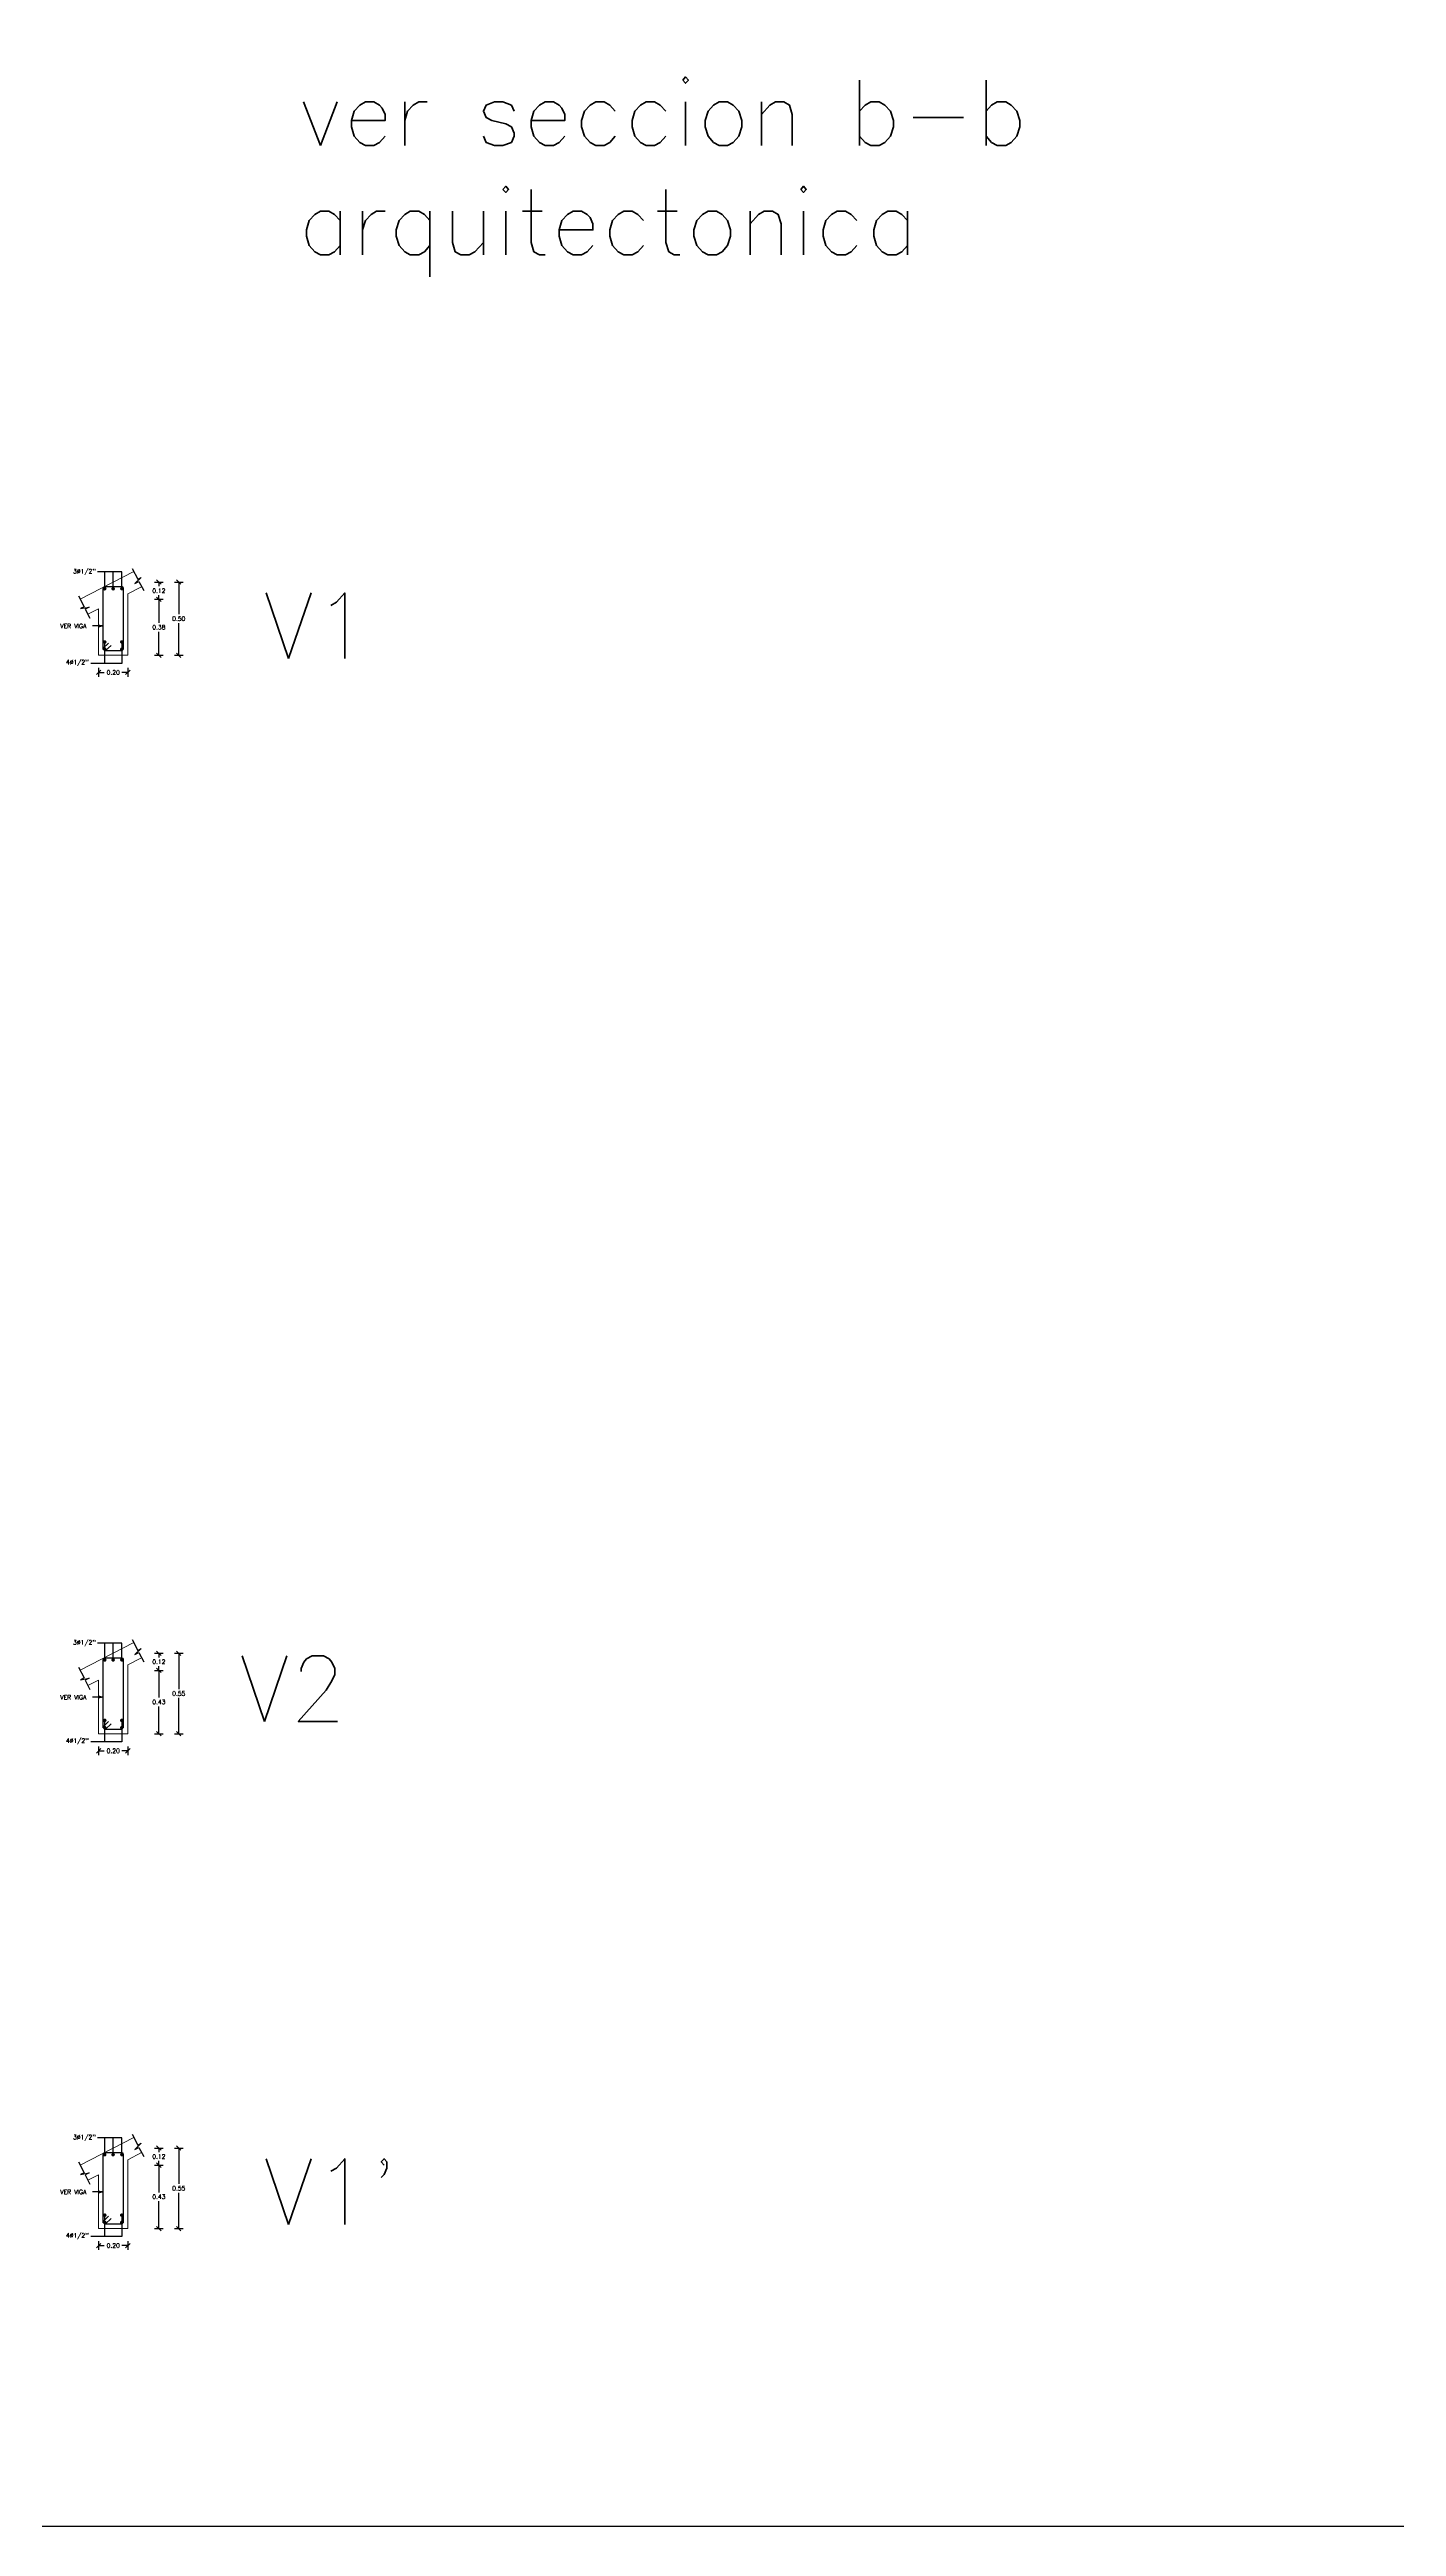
# Model space of a CAD drawing. Header units: metres. Extents: x -44 to 358, y -246 to 48.
# Drawn here: x 27.3 to 36.51, y -58.51 to -41.59 of the extents above; entities that cross this region are included whole.
import ezdxf

# ---------------------------------------------------------------- set-up
doc = ezdxf.new("R2010")
doc.units = ezdxf.units.M
doc.header["$LTSCALE"] = 0.3
doc.header["$PDMODE"] = 3
doc.linetypes.add('CONTINU', pattern=[0])
for name, color, linetype in [('ACERO', 5, 'Continuous'), ('BP', 3, 'Continuous'), ('DIMTEXTO', 4, 'Continuous'), ('SECCION', 1, 'Continuous')]:
    doc.layers.add(name, color=color, linetype=linetype)
doc.styles.add('RomanS', font='romans.shx')
doc.styles.add('SIMPLEX', font='simplex_.ttf', dxfattribs={"height": 0.2})
doc.styles.add('SMPLEX', font='simplex.shx')
doc.dimstyles.new('D-15', dxfattribs={"dimscale": 0.15, "dimtxt": 0.2, "dimasz": 0.2, "dimexe": 0.18, "dimexo": 0.2, "dimgap": 0.1, "dimtad": 0, "dimtih": 1, "dimtoh": 1, "dimzin": 0, "dimdsep": 46, "dimtxsty": 'SMPLEX', "dimblk": 'OBLIQUE', "dimcen": 0.09, "dimdle": 0.2, "dimclrd": 4, "dimclre": 4, "dimclrt": 4, "dimadec": 0, "dimazin": 0, "dimtfac": 1, "dimtofl": 0, "dimtmove": 0, "dimatfit": 3, "dimldrblk": 'OPEN30', "dimfxl": 1, "dimtolj": 1, "dimtzin": 0, "dimarcsym": 0})
doc.dimstyles.new('DIM-15', dxfattribs={"dimscale": 0.15, "dimtxt": 0.2, "dimasz": 0.2, "dimexe": 0.2, "dimexo": 0.1, "dimgap": 0.1, "dimtad": 0, "dimtih": 1, "dimtoh": 1, "dimzin": 0, "dimdsep": 46, "dimtxsty": 'RomanS', "dimblk1": 'OBLIQUE', "dimblk2": 'OBLIQUE', "dimsah": 1, "dimcen": 0.09, "dimclrd": 4, "dimclre": 4, "dimclrt": 4, "dimadec": 0, "dimazin": 0, "dimtfac": 1, "dimtofl": 0, "dimtmove": 1, "dimatfit": 3, "dimldrblk": 'OBLIQUE', "dimfxl": 0.2, "dimfxlon": 1, "dimtolj": 1, "dimtzin": 0, "dimarcsym": 0})

# ---------------------------------------------------------------- blocks, each defined once
blk = doc.blocks.new('_OBLIQUE')
at = {"color": 0, "linetype": 'ByBlock'}
blk.add_line((-0.5, -0.5), (0.5, 0.5), dxfattribs=at)
blk = doc.blocks.new('_Open30')
at = {"color": 0, "lineweight": -2}
for p, q in [((-1, 0.27), (0, 0)), ((0, 0), (-1, -0.27)), ((0, 0), (-1, 0))]:
    blk.add_line(p, q, dxfattribs=at)
blk = doc.blocks.new('*D1288')
at = {"layer": 'DEFPOINTS', "color": 0, "linetype": 'Continuous', "transparency": 16777216}
for p in [(27.838, -45.225), (28.186, -45.225), (27.838, -45.725)]:
    blk.add_point(p, dxfattribs=at)
at = {"layer": 'DIMTEXTO', "color": 4, "linetype": 'Continuous', "lineweight": -2, "transparency": 16777216}
for p, q in [((28.156, -45.225), (28.216, -45.225)), ((28.186, -45.225), (28.186, -45.445)), ((28.186, -45.725), (28.186, -45.505)), ((28.156, -45.725), (28.216, -45.725))]:
    blk.add_line(p, q, dxfattribs=at)
at = {"layer": 'DIMTEXTO', "color": 4, "linetype": 'Continuous', "lineweight": -2, "transparency": 16777216, "xscale": 0.03, "yscale": 0.03, "zscale": 0.03}
for p, rotation in [((28.186, -45.225), 90), ((28.186, -45.725), 270)]:
    blk.add_blockref('_OBLIQUE', p, dxfattribs=dict(at, rotation=rotation))
at = {"layer": 'DIMTEXTO', "color": 4, "linetype": 'Continuous', "lineweight": 0, "transparency": 16777216, "insert": (28.186, -45.475), "char_height": 0.03, "attachment_point": 5, "style": 'SMPLEX'}
blk.add_mtext('\\A1;0.50', dxfattribs=at)
blk = doc.blocks.new('*D1289')
at = {"layer": 'DEFPOINTS', "color": 0, "linetype": 'Continuous', "transparency": 16777216}
for p in [(27.838, -45.342), (28.05, -45.342), (27.838, -45.725)]:
    blk.add_point(p, dxfattribs=at)
at = {"layer": 'DIMTEXTO', "color": 4, "linetype": 'Continuous', "lineweight": -2, "transparency": 16777216}
for p, q in [((28.02, -45.342), (28.08, -45.342)), ((28.05, -45.342), (28.05, -45.504)), ((28.05, -45.725), (28.05, -45.564)), ((28.02, -45.725), (28.08, -45.725))]:
    blk.add_line(p, q, dxfattribs=at)
at = {"layer": 'DIMTEXTO', "color": 4, "linetype": 'Continuous', "lineweight": -2, "transparency": 16777216, "xscale": 0.03, "yscale": 0.03, "zscale": 0.03}
for p, rotation in [((28.05, -45.342), 90), ((28.05, -45.725), 270)]:
    blk.add_blockref('_OBLIQUE', p, dxfattribs=dict(at, rotation=rotation))
at = {"layer": 'DIMTEXTO', "color": 4, "linetype": 'Continuous', "lineweight": 0, "transparency": 16777216, "insert": (28.05, -45.534), "char_height": 0.03, "attachment_point": 5, "style": 'SMPLEX'}
blk.add_mtext('\\A1;0.38', dxfattribs=at)
blk = doc.blocks.new('*D1290')
at = {"layer": 'DEFPOINTS', "color": 0, "linetype": 'Continuous', "transparency": 16777216}
for p in [(27.638, -45.225), (27.838, -45.342), (28.05, -45.225)]:
    blk.add_point(p, dxfattribs=at)
at = {"layer": 'DIMTEXTO', "color": 4, "linetype": 'Continuous', "lineweight": -2, "transparency": 16777216}
for p, q in [((28.02, -45.225), (28.08, -45.225)), ((28.02, -45.342), (28.08, -45.342)), ((28.05, -45.225), (28.05, -45.254)), ((28.05, -45.342), (28.05, -45.314))]:
    blk.add_line(p, q, dxfattribs=at)
at = {"layer": 'DIMTEXTO', "color": 4, "linetype": 'Continuous', "lineweight": -2, "transparency": 16777216, "xscale": 0.03, "yscale": 0.03, "zscale": 0.03}
for p, rotation in [((28.05, -45.225), 90), ((28.05, -45.342), 270)]:
    blk.add_blockref('_OBLIQUE', p, dxfattribs=dict(at, rotation=rotation))
at = {"layer": 'DIMTEXTO', "color": 4, "linetype": 'Continuous', "lineweight": 0, "transparency": 16777216, "insert": (28.05, -45.284), "char_height": 0.03, "attachment_point": 5, "style": 'SMPLEX'}
blk.add_mtext('\\A1;0.12', dxfattribs=at)
blk = doc.blocks.new('*D1292')
at = {"layer": 'DEFPOINTS', "color": 0, "linetype": 'Continuous', "transparency": 16777216}
for p in [(27.838, -45.305), (27.638, -45.422), (27.638, -45.842)]:
    blk.add_point(p, dxfattribs=at)
at = {"layer": 'DIMTEXTO', "color": 4, "linetype": 'Continuous', "lineweight": -2, "transparency": 16777216}
for p, q in [((27.638, -45.812), (27.638, -45.872)), ((27.638, -45.842), (27.677, -45.842)), ((27.838, -45.842), (27.798, -45.842)), ((27.838, -45.812), (27.838, -45.872))]:
    blk.add_line(p, q, dxfattribs=at)
at = {"layer": 'DIMTEXTO', "color": 4, "linetype": 'Continuous', "lineweight": -2, "transparency": 16777216, "xscale": 0.03, "yscale": 0.03, "zscale": 0.03, "rotation": 180}
blk.add_blockref('_OBLIQUE', (27.638, -45.842), dxfattribs=at)
at = {"layer": 'DIMTEXTO', "color": 4, "linetype": 'Continuous', "lineweight": -2, "transparency": 16777216, "xscale": 0.03, "yscale": 0.03, "zscale": 0.03}
blk.add_blockref('_OBLIQUE', (27.838, -45.842), dxfattribs=at)
at = {"layer": 'DIMTEXTO', "color": 4, "linetype": 'Continuous', "lineweight": 0, "transparency": 16777216, "insert": (27.738, -45.842), "char_height": 0.03, "attachment_point": 5, "style": 'SMPLEX'}
blk.add_mtext('\\A1;0.20', dxfattribs=at)
blk = doc.blocks.new('*D1398')
at = {"layer": 'DEFPOINTS', "color": 0, "linetype": 'Continuous', "transparency": 16777216}
for p in [(27.838, -52.544), (28.186, -52.544), (27.838, -53.094)]:
    blk.add_point(p, dxfattribs=at)
at = {"layer": 'DIMTEXTO', "color": 4, "linetype": 'Continuous', "lineweight": -2, "transparency": 16777216}
for p, q in [((28.156, -52.544), (28.216, -52.544)), ((28.186, -52.544), (28.186, -52.789)), ((28.186, -53.094), (28.186, -52.849)), ((28.156, -53.094), (28.216, -53.094))]:
    blk.add_line(p, q, dxfattribs=at)
at = {"layer": 'DIMTEXTO', "color": 4, "linetype": 'Continuous', "lineweight": -2, "transparency": 16777216, "xscale": 0.03, "yscale": 0.03, "zscale": 0.03}
for p, rotation in [((28.186, -52.544), 90), ((28.186, -53.094), 270)]:
    blk.add_blockref('_OBLIQUE', p, dxfattribs=dict(at, rotation=rotation))
at = {"layer": 'DIMTEXTO', "color": 4, "linetype": 'Continuous', "lineweight": 0, "transparency": 16777216, "insert": (28.186, -52.819), "char_height": 0.03, "attachment_point": 5, "style": 'SMPLEX'}
blk.add_mtext('\\A1;0.55', dxfattribs=at)
blk = doc.blocks.new('*D1399')
at = {"layer": 'DEFPOINTS', "color": 0, "linetype": 'Continuous', "transparency": 16777216}
for p in [(27.838, -52.661), (28.05, -52.661), (27.838, -53.094)]:
    blk.add_point(p, dxfattribs=at)
at = {"layer": 'DIMTEXTO', "color": 4, "linetype": 'Continuous', "lineweight": -2, "transparency": 16777216}
for p, q in [((28.02, -52.661), (28.08, -52.661)), ((28.05, -52.661), (28.05, -52.847)), ((28.05, -53.094), (28.05, -52.907)), ((28.02, -53.094), (28.08, -53.094))]:
    blk.add_line(p, q, dxfattribs=at)
at = {"layer": 'DIMTEXTO', "color": 4, "linetype": 'Continuous', "lineweight": -2, "transparency": 16777216, "xscale": 0.03, "yscale": 0.03, "zscale": 0.03}
for p, rotation in [((28.05, -52.661), 90), ((28.05, -53.094), 270)]:
    blk.add_blockref('_OBLIQUE', p, dxfattribs=dict(at, rotation=rotation))
at = {"layer": 'DIMTEXTO', "color": 4, "linetype": 'Continuous', "lineweight": 0, "transparency": 16777216, "insert": (28.05, -52.877), "char_height": 0.03, "attachment_point": 5, "style": 'SMPLEX'}
blk.add_mtext('\\A1;0.43', dxfattribs=at)
blk = doc.blocks.new('*D1400')
at = {"layer": 'DEFPOINTS', "color": 0, "linetype": 'Continuous', "transparency": 16777216}
for p in [(27.638, -52.544), (28.05, -52.544), (27.838, -52.661)]:
    blk.add_point(p, dxfattribs=at)
at = {"layer": 'DIMTEXTO', "color": 4, "linetype": 'Continuous', "lineweight": -2, "transparency": 16777216}
for p, q in [((28.02, -52.544), (28.08, -52.544)), ((28.05, -52.544), (28.05, -52.572)), ((28.05, -52.661), (28.05, -52.632)), ((28.02, -52.661), (28.08, -52.661))]:
    blk.add_line(p, q, dxfattribs=at)
at = {"layer": 'DIMTEXTO', "color": 4, "linetype": 'Continuous', "lineweight": -2, "transparency": 16777216, "xscale": 0.03, "yscale": 0.03, "zscale": 0.03}
for p, rotation in [((28.05, -52.544), 90), ((28.05, -52.661), 270)]:
    blk.add_blockref('_OBLIQUE', p, dxfattribs=dict(at, rotation=rotation))
at = {"layer": 'DIMTEXTO', "color": 4, "linetype": 'Continuous', "lineweight": 0, "transparency": 16777216, "insert": (28.05, -52.602), "char_height": 0.03, "attachment_point": 5, "style": 'SMPLEX'}
blk.add_mtext('\\A1;0.12', dxfattribs=at)
blk = doc.blocks.new('*D1401')
at = {"layer": 'DEFPOINTS', "color": 0, "linetype": 'Continuous', "transparency": 16777216}
for p in [(27.838, -52.624), (27.638, -52.741), (27.638, -53.211)]:
    blk.add_point(p, dxfattribs=at)
at = {"layer": 'DIMTEXTO', "color": 4, "linetype": 'Continuous', "lineweight": -2, "transparency": 16777216}
for p, q in [((27.638, -53.181), (27.638, -53.241)), ((27.638, -53.211), (27.677, -53.211)), ((27.838, -53.211), (27.798, -53.211)), ((27.838, -53.181), (27.838, -53.241))]:
    blk.add_line(p, q, dxfattribs=at)
at = {"layer": 'DIMTEXTO', "color": 4, "linetype": 'Continuous', "lineweight": -2, "transparency": 16777216, "xscale": 0.03, "yscale": 0.03, "zscale": 0.03, "rotation": 180}
blk.add_blockref('_OBLIQUE', (27.638, -53.211), dxfattribs=at)
at = {"layer": 'DIMTEXTO', "color": 4, "linetype": 'Continuous', "lineweight": -2, "transparency": 16777216, "xscale": 0.03, "yscale": 0.03, "zscale": 0.03}
blk.add_blockref('_OBLIQUE', (27.838, -53.211), dxfattribs=at)
at = {"layer": 'DIMTEXTO', "color": 4, "linetype": 'Continuous', "lineweight": 0, "transparency": 16777216, "insert": (27.738, -53.211), "char_height": 0.03, "attachment_point": 5, "style": 'SMPLEX'}
blk.add_mtext('\\A1;0.20', dxfattribs=at)
blk = doc.blocks.new('*D1404')
at = {"layer": 'DEFPOINTS', "color": 0, "linetype": 'Continuous', "transparency": 16777216}
for p in [(27.838, -55.925), (28.186, -55.925), (27.838, -56.475)]:
    blk.add_point(p, dxfattribs=at)
at = {"layer": 'DIMTEXTO', "color": 4, "linetype": 'Continuous', "lineweight": -2, "transparency": 16777216}
for p, q in [((28.156, -55.925), (28.216, -55.925)), ((28.186, -55.925), (28.186, -56.17)), ((28.186, -56.475), (28.186, -56.23)), ((28.156, -56.475), (28.216, -56.475))]:
    blk.add_line(p, q, dxfattribs=at)
at = {"layer": 'DIMTEXTO', "color": 4, "linetype": 'Continuous', "lineweight": -2, "transparency": 16777216, "xscale": 0.03, "yscale": 0.03, "zscale": 0.03}
for p, rotation in [((28.186, -55.925), 90), ((28.186, -56.475), 270)]:
    blk.add_blockref('_OBLIQUE', p, dxfattribs=dict(at, rotation=rotation))
at = {"layer": 'DIMTEXTO', "color": 4, "linetype": 'Continuous', "lineweight": 0, "transparency": 16777216, "insert": (28.186, -56.2), "char_height": 0.03, "attachment_point": 5, "style": 'SMPLEX'}
blk.add_mtext('\\A1;0.55', dxfattribs=at)
blk = doc.blocks.new('*D1405')
at = {"layer": 'DEFPOINTS', "color": 0, "linetype": 'Continuous', "transparency": 16777216}
for p in [(27.838, -56.042), (28.05, -56.042), (27.838, -56.475)]:
    blk.add_point(p, dxfattribs=at)
at = {"layer": 'DIMTEXTO', "color": 4, "linetype": 'Continuous', "lineweight": -2, "transparency": 16777216}
for p, q in [((28.02, -56.042), (28.08, -56.042)), ((28.05, -56.042), (28.05, -56.228)), ((28.05, -56.475), (28.05, -56.288)), ((28.02, -56.475), (28.08, -56.475))]:
    blk.add_line(p, q, dxfattribs=at)
at = {"layer": 'DIMTEXTO', "color": 4, "linetype": 'Continuous', "lineweight": -2, "transparency": 16777216, "xscale": 0.03, "yscale": 0.03, "zscale": 0.03}
for p, rotation in [((28.05, -56.042), 90), ((28.05, -56.475), 270)]:
    blk.add_blockref('_OBLIQUE', p, dxfattribs=dict(at, rotation=rotation))
at = {"layer": 'DIMTEXTO', "color": 4, "linetype": 'Continuous', "lineweight": 0, "transparency": 16777216, "insert": (28.05, -56.258), "char_height": 0.03, "attachment_point": 5, "style": 'SMPLEX'}
blk.add_mtext('\\A1;0.43', dxfattribs=at)
blk = doc.blocks.new('*D1406')
at = {"layer": 'DEFPOINTS', "color": 0, "linetype": 'Continuous', "transparency": 16777216}
for p in [(27.638, -55.925), (28.05, -55.925), (27.838, -56.042)]:
    blk.add_point(p, dxfattribs=at)
at = {"layer": 'DIMTEXTO', "color": 4, "linetype": 'Continuous', "lineweight": -2, "transparency": 16777216}
for p, q in [((28.02, -55.925), (28.08, -55.925)), ((28.05, -55.925), (28.05, -55.953)), ((28.05, -56.042), (28.05, -56.013)), ((28.02, -56.042), (28.08, -56.042))]:
    blk.add_line(p, q, dxfattribs=at)
at = {"layer": 'DIMTEXTO', "color": 4, "linetype": 'Continuous', "lineweight": -2, "transparency": 16777216, "xscale": 0.03, "yscale": 0.03, "zscale": 0.03}
for p, rotation in [((28.05, -55.925), 90), ((28.05, -56.042), 270)]:
    blk.add_blockref('_OBLIQUE', p, dxfattribs=dict(at, rotation=rotation))
at = {"layer": 'DIMTEXTO', "color": 4, "linetype": 'Continuous', "lineweight": 0, "transparency": 16777216, "insert": (28.05, -55.983), "char_height": 0.03, "attachment_point": 5, "style": 'SMPLEX'}
blk.add_mtext('\\A1;0.12', dxfattribs=at)
blk = doc.blocks.new('*D1408')
at = {"layer": 'DEFPOINTS', "color": 0, "linetype": 'Continuous', "transparency": 16777216}
for p in [(27.838, -56.005), (27.638, -56.122), (27.638, -56.591)]:
    blk.add_point(p, dxfattribs=at)
at = {"layer": 'DIMTEXTO', "color": 4, "linetype": 'Continuous', "lineweight": -2, "transparency": 16777216}
for p, q in [((27.638, -56.561), (27.638, -56.621)), ((27.638, -56.591), (27.677, -56.591)), ((27.838, -56.591), (27.798, -56.591)), ((27.838, -56.561), (27.838, -56.621))]:
    blk.add_line(p, q, dxfattribs=at)
at = {"layer": 'DIMTEXTO', "color": 4, "linetype": 'Continuous', "lineweight": -2, "transparency": 16777216, "xscale": 0.03, "yscale": 0.03, "zscale": 0.03, "rotation": 180}
blk.add_blockref('_OBLIQUE', (27.638, -56.591), dxfattribs=at)
at = {"layer": 'DIMTEXTO', "color": 4, "linetype": 'Continuous', "lineweight": -2, "transparency": 16777216, "xscale": 0.03, "yscale": 0.03, "zscale": 0.03}
blk.add_blockref('_OBLIQUE', (27.838, -56.591), dxfattribs=at)
at = {"layer": 'DIMTEXTO', "color": 4, "linetype": 'Continuous', "lineweight": 0, "transparency": 16777216, "insert": (27.738, -56.591), "char_height": 0.03, "attachment_point": 5, "style": 'SMPLEX'}
blk.add_mtext('\\A1;0.20', dxfattribs=at)

msp = doc.modelspace()

# ---------------------------------------------------------------- linework, layer by layer
at = {"layer": 'ACERO'}
for p, q in [((27.6681854, -45.6855605, 0.4671289), (27.6681854, -45.2683413)), ((27.798439, -45.2583413), (27.6781854, -45.2583413)), ((27.808439, -45.6855605, 0.4671289), (27.808439, -45.2683413)), ((27.6683342, -45.6775778, 0.4671289), (27.7063111, -45.641387, 0.4671289)), ((27.798439, -45.6955605, 0.4671289), (27.6781854, -45.6955605, 0.4671289)), ((27.6863371, -45.6934724, 0.4671289), (27.7243141, -45.6572816, 0.4671289)), ((27.6681887, -53.054535, 0.4671289), (27.6681887, -52.5873158)), ((27.7984424, -52.5773158), (27.6781887, -52.5773158)), ((27.8084424, -53.054535, 0.4671289), (27.8084424, -52.5873158)), ((27.6683375, -53.0465523, 0.4671289), (27.7063144, -53.0103615, 0.4671289)), ((27.7984424, -53.064535, 0.4671289), (27.6781887, -53.064535, 0.4671289)), ((27.6863405, -53.0624469, 0.4671289), (27.7243174, -53.0262561, 0.4671289)), ((27.6681854, -56.4352586, 0.4671289), (27.6681854, -55.9680395)), ((27.798439, -55.9580395), (27.6781854, -55.9580395)), ((27.808439, -56.4352586, 0.4671289), (27.808439, -55.9680395)), ((27.6683342, -56.427276, 0.4671289), (27.7063111, -56.3910852, 0.4671289)), ((27.798439, -56.4452586, 0.4671289), (27.6781854, -56.4452586, 0.4671289)), ((27.6863371, -56.4431706, 0.4671289), (27.7243141, -56.4069798, 0.4671289))]:
    msp.add_line(p, q, dxfattribs=at)
at = {"layer": 'ACERO', "const_width": 0.012}
for points in [[(27.6860758, -45.2706824, 1), (27.6740758, -45.2706824, 1)], [(27.7433743, -45.2706824, 1), (27.7313743, -45.2706824, 1)], [(27.8030673, -45.2703743, 1), (27.7910673, -45.2703743, 1)], [(27.8024131, -45.6338658, 1), (27.7904131, -45.6338658, 1)], [(27.8024131, -45.6837897, 1), (27.7904131, -45.6837897, 1)], [(27.6860791, -52.5896569, 1), (27.6740791, -52.5896569, 1)], [(27.7433776, -52.5896569, 1), (27.7313776, -52.5896569, 1)], [(27.8030706, -52.5893488, 1), (27.7910706, -52.5893488, 1)], [(27.8024164, -53.0028403, 1), (27.7904164, -53.0028403, 1)], [(27.8024164, -53.0527642, 1), (27.7904164, -53.0527642, 1)], [(27.6860758, -55.9703806, 1), (27.6740758, -55.9703806, 1)], [(27.7433743, -55.9703806, 1), (27.7313743, -55.9703806, 1)], [(27.8030673, -55.9700725, 1), (27.7910673, -55.9700725, 1)], [(27.8024131, -56.3835639, 1), (27.7904131, -56.3835639, 1)], [(27.8024131, -56.4334879, 1), (27.7904131, -56.4334879, 1)]]:
    msp.add_lwpolyline(points, format="xyb", close=True, dxfattribs=at)
at = {"layer": 'ACERO', "const_width": 0.012, "elevation": 0.4671289}
for points in [[(27.6862614, -45.6338658, 1), (27.6742614, -45.6338658, 1)], [(27.6862614, -45.6837897, 1), (27.6742614, -45.6837897, 1)], [(27.8027424, -45.6833462, 1), (27.7907424, -45.6833462, 1)], [(27.6862648, -53.0028403, 1), (27.6742648, -53.0028403, 1)], [(27.6862648, -53.0527642, 1), (27.6742648, -53.0527642, 1)], [(27.8027457, -53.0523207, 1), (27.7907457, -53.0523207, 1)], [(27.6862614, -56.3835639, 1), (27.6742614, -56.3835639, 1)], [(27.6862614, -56.4334879, 1), (27.6742614, -56.4334879, 1)], [(27.8027424, -56.4330443, 1), (27.7907424, -56.4330443, 1)]]:
    msp.add_lwpolyline(points, format="xyb", close=True, dxfattribs=at)
at = {"layer": 'ACERO'}
for centre, start, end in [((27.6781854, -45.2683413), 90, 180), ((27.798439, -45.2683413), 0, 90), ((27.6781887, -52.5873158), 90, 180), ((27.7984424, -52.5873158), 0, 90), ((27.6781854, -55.9680395), 90, 180), ((27.798439, -55.9680395), 0, 90)]:
    msp.add_arc(centre, 0.01, start, end, dxfattribs=at)
at = {"layer": 'BP'}
for points in [[(27.8679911, -45.1312329), (27.9059879, -45.2051884), (27.9300507, -45.1928255), (27.8867466, -45.2343604), (27.9138273, -45.2204468), (27.946206, -45.2834673)], [(27.5005072, -45.3200386), (27.538504, -45.3939941), (27.5144412, -45.406357), (27.5734242, -45.3953389), (27.5463434, -45.4092525), (27.5787221, -45.472273)], [(27.8679944, -52.4502074), (27.9059912, -52.5241629), (27.930054, -52.5118), (27.8867499, -52.5533349), (27.9138306, -52.5394213), (27.9462093, -52.6024418)], [(27.5005105, -52.6390131), (27.5385073, -52.7129686), (27.5144445, -52.7253315), (27.5734275, -52.7143134), (27.5463467, -52.728227), (27.5787254, -52.7912475)], [(27.8679911, -55.8309311), (27.9059879, -55.9048866), (27.9300507, -55.8925236), (27.8867466, -55.9340586), (27.9138273, -55.920145), (27.946206, -55.9831655)], [(27.5005072, -56.0197367), (27.538504, -56.0936922), (27.5144412, -56.1060552), (27.5734242, -56.0950371), (27.5463434, -56.1089507), (27.5787221, -56.1719711)]]:
    msp.add_lwpolyline(points, dxfattribs=at)
at = {"layer": 'DIMTEXTO'}
msp.add_lwpolyline([(0.9379767, -12.4288255), (147.6240338, -12.4288255), (147.6240338, -58.5105287), (0.9379767, -58.5105287)], close=True, dxfattribs=at)
at = {"layer": 'DIMTEXTO', "elevation": 0.4671289}
for points in [[(27.7958839, -45.2632392), (27.7958839, -45.1554873), (27.6301804, -45.1554873)], [(27.6802614, -45.2661355), (27.6802614, -45.1554873)], [(27.73756, -45.2661355), (27.73756, -45.1554873)], [(27.6802614, -45.7803998), (27.6802614, -45.6398658)], [(27.7958872, -52.5822137), (27.7958872, -52.4744618), (27.6301837, -52.4744618)], [(27.6802648, -52.58511), (27.6802648, -52.4744618)], [(27.7375633, -52.58511), (27.7375633, -52.4744618)], [(27.6802648, -53.1493743), (27.6802648, -53.0088403)], [(27.7958839, -55.9629374), (27.7958839, -55.8551855), (27.6301804, -55.8551855)], [(27.6802614, -55.9658337), (27.6802614, -55.8551855)], [(27.73756, -55.9658337), (27.73756, -55.8551855)], [(27.6802614, -56.530098), (27.6802614, -56.3895639)]]:
    msp.add_lwpolyline(points, dxfattribs=at)
at = {"layer": 'DIMTEXTO'}
for points in [[(27.7964131, -45.6398658), (27.7964131, -45.7803998), (27.5858217, -45.7803998)], [(27.7964164, -53.0088403), (27.7964164, -53.1493743), (27.585825, -53.1493743)], [(27.7964131, -56.3895639), (27.7964131, -56.530098), (27.5858217, -56.530098)]]:
    msp.add_lwpolyline(points, dxfattribs=at)
at = {"layer": 'SECCION', "linetype": 'CONTINU', "lineweight": 0}
for p, q in [((27.878851, -45.1523702), (27.5113671, -45.3411759)), ((27.83756, -45.3052117), (27.9323549, -45.2565081)), ((27.83756, -45.3052117), (27.83756, -45.7249626)), ((27.63756, -45.4079676), (27.5648709, -45.4453137)), ((27.63756, -45.4079676), (27.63756, -45.7249626)), ((27.83756, -45.7249626), (27.63756, -45.7249626)), ((27.8788543, -52.4713447), (27.5113704, -52.6601503)), ((27.8375633, -52.6241862), (27.9323582, -52.5754826)), ((27.8375633, -52.6241862), (27.8375633, -53.0939371)), ((27.6375633, -52.7269421), (27.5648742, -52.7642882)), ((27.6375633, -52.7269421), (27.6375633, -53.0939371)), ((27.8375633, -53.0939371), (27.6375633, -53.0939371)), ((27.878851, -55.8520684), (27.5113671, -56.040874)), ((27.83756, -56.0049099), (27.9323549, -55.9562062)), ((27.83756, -56.0049099), (27.83756, -56.4746608)), ((27.63756, -56.1076657), (27.5648709, -56.1450119)), ((27.63756, -56.1076657), (27.63756, -56.4746608)), ((27.83756, -56.4746608), (27.63756, -56.4746608))]:
    msp.add_line(p, q, dxfattribs=at)

# ---------------------------------------------------------------- texts
at = {"layer": 'DIMTEXTO', "color": 6, "ltscale": 0.2, "insert": (29.0011612, -42.4669081), "char_height": 0.448, "width": 5.775618057, "attachment_point": 4, "style": 'SIMPLEX'}
msp.add_mtext('ver seccion b-b arquitectonica', dxfattribs=at)
at = {"layer": 'DIMTEXTO', "color": 4, "char_height": 0.03, "attachment_point": 4, "style": 'SMPLEX'}
for s, insert in [("3%%C1/2''", (27.4635064, -45.1558823, 0.4671289)), ('VER VIGA', (27.3757515, -45.5253638, 0.1950288)), ("4%%C1/2''", (27.4150718, -45.7772088, 1.8575108)), ("3%%C1/2''", (27.4635097, -52.4748568, 0.4671289)), ('VER VIGA', (27.3757548, -52.8443383, 0.1950288)), ("4%%C1/2''", (27.4150751, -53.1461833, 1.8575108)), ("3%%C1/2''", (27.4635064, -55.8555805, 0.4671289)), ('VER VIGA', (27.3757515, -56.225062, 0.1950288)), ("4%%C1/2''", (27.4150718, -56.5269069, 1.8575108))]:
    msp.add_mtext(s, dxfattribs=dict(at, insert=insert))
at = {"layer": 'DIMTEXTO', "char_height": 0.448, "attachment_point": 4, "style": 'SIMPLEX'}
for s, insert in [('V1', (28.7644468, -45.5226399)), ('V2', (28.5994379, -52.785854))]:
    msp.add_mtext(s, dxfattribs=dict(at, insert=insert))
at = {"layer": 'DIMTEXTO', "insert": (28.7644468, -56.222338), "char_height": 0.448, "width": 0.534244415, "attachment_point": 4, "style": 'SIMPLEX'}
msp.add_mtext("V1'", dxfattribs=at)

# ---------------------------------------------------------------- dimensions: what is measured, and where the dimension line sits
at = {"layer": 'DIMTEXTO', "linetype": 'Continuous', "lineweight": 0}
for base, p1, p2, picture, middle in [((27.63756, -45.8416879), (27.83756, -45.3052117), (27.63756, -45.422041), '*D1292', (27.73756, -45.8416879)), ((27.6375633, -53.2106624), (27.8375633, -52.6241862), (27.6375633, -52.7410155), '*D1401', (27.7375633, -53.2106624)), ((27.63756, -56.5913861), (27.83756, -56.0049099), (27.63756, -56.1217392), '*D1408', (27.73756, -56.5913861))]:
    dim = msp.add_linear_dim(base=base, p1=p1, p2=p2, dimstyle='DIM-15', override={"dimtxsty": 'SMPLEX'}, dxfattribs=at)
    dim.commit()
    dim.dimension.update_dxf_attribs({"geometry": picture, "text_midpoint": middle})
for base, p1, p2, picture, middle in [((28.0498751, -45.2249626), (27.83756, -45.342041), (27.63756, -45.2249626), '*D1290', (28.0498751, -45.2835018)), ((28.1861812, -45.2249626), (27.83756, -45.7249626), (27.83756, -45.2249626), '*D1288', (28.1861812, -45.4749626)), ((28.0498751, -45.342041), (27.83756, -45.7249626), (27.83756, -45.342041), '*D1289', (28.0498751, -45.5335018)), ((28.0498784, -52.5439371), (27.8375633, -52.6610155), (27.6375633, -52.5439371), '*D1400', (28.0498784, -52.6024763)), ((28.1861845, -52.5439371), (27.8375633, -53.0939371), (27.8375633, -52.5439371), '*D1398', (28.1861845, -52.8189371)), ((28.0498784, -52.6610155), (27.8375633, -53.0939371), (27.8375633, -52.6610155), '*D1399', (28.0498784, -52.8774763)), ((28.0498751, -55.9246608), (27.83756, -56.0417392), (27.63756, -55.9246608), '*D1406', (28.0498751, -55.9832)), ((28.1861812, -55.9246608), (27.83756, -56.4746608), (27.83756, -55.9246608), '*D1404', (28.1861812, -56.1996608)), ((28.0498751, -56.0417392), (27.83756, -56.4746608), (27.83756, -56.0417392), '*D1405', (28.0498751, -56.2582))]:
    dim = msp.add_linear_dim(base=base, p1=p1, p2=p2, angle=270, dimstyle='DIM-15', override={"dimtxsty": 'SMPLEX'}, dxfattribs=at)
    dim.commit()
    dim.dimension.update_dxf_attribs({"geometry": picture, "text_midpoint": middle})

# ---------------------------------------------------------------- leaders
at = {"layer": 'DIMTEXTO', "color": 4}
for points in [[(27.6665372, -45.524729, 0.3783733), (27.5956072, -45.524729, 0.3783733)], [(27.6665405, -52.8437035, 0.3783733), (27.5956105, -52.8437035, 0.3783733)], [(27.6665372, -56.2244272, 0.3783733), (27.5956072, -56.2244272, 0.3783733)]]:
    msp.add_leader(points, dimstyle='D-15', override={"dimgap": 0.1, "dimtad": 0}, dxfattribs=at)

doc.saveas('drawing.dxf')
